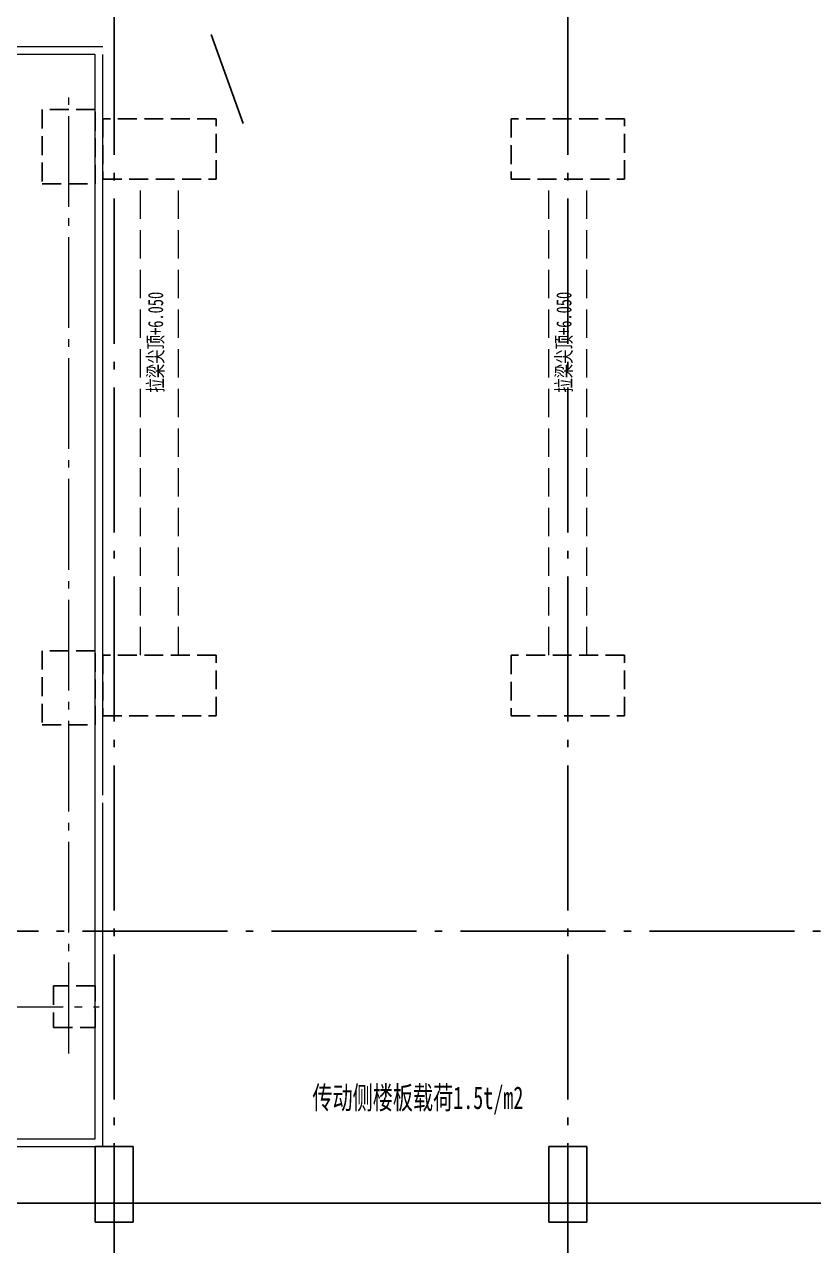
# Model space of a CAD drawing. Header units: metres. Extents: x 497148 to 498044, y 2998751 to 2999627.
# Drawn here: x 497608.75 to 497619.18, y 2999594.54 to 2999610.7 of the extents above; entities that cross this region are included whole.
import ezdxf

# ---------------------------------------------------------------- set-up
doc = ezdxf.new("R2010")
doc.units = ezdxf.units.M
for name, pattern in [('ACAD_ISO04W100', [30.5, 24, -3, 0.5, -3]), ('CENTER', [2, 1.25, -0.25, 0.25, -0.25]), ('DASH', [0.35, 0.25, -0.1])]:
    doc.linetypes.add(name, pattern=pattern)
for name, color, linetype, lineweight in [('05', 4, 'CENTER', 25), ('厂房', 7, 'Continuous', 18), ('纸机', 7, 'Continuous', 0)]:
    doc.layers.add(name, color=color, linetype=linetype, lineweight=lineweight)
doc.layers.add('COLUMN', color=9, linetype='Continuous')
doc.layers.add('DOTE', color=1, linetype='CENTER')
doc.styles.add('HZTXT', font='SimSun.ttf', dxfattribs={"width": 0.7})

# ---------------------------------------------------------------- blocks, each defined once
blk = doc.blocks.new('A$Ce080179e')
blk.add_line((48.686, 15.5), (110.686, 15.5))
at = {"layer": '05'}
blk.add_line((88.141, 29.788), (87.406, 31.848), dxfattribs=at)
at = {"layer": 'COLUMN', "color": 5, "linetype": 'DASH'}
for p, q in [((86.186, 29.97), (85.486, 29.97)), ((85.486, 29.97), (85.486, 28.99)), ((86.186, 28.99), (86.186, 29.97)), ((85.486, 28.99), (86.186, 28.99)), ((86.186, 22.81), (85.486, 22.81)), ((85.486, 22.81), (85.486, 21.83)), ((86.186, 21.83), (86.186, 22.81)), ((85.486, 21.83), (86.186, 21.83))]:
    blk.add_line(p, q, dxfattribs=at)
at = {"layer": 'COLUMN', "linetype": 'DASH'}
for p, q in [((87.786, 29.85), (86.286, 29.85)), ((86.286, 29.85), (86.286, 29.05)), ((87.786, 29.05), (87.786, 29.85)), ((93.186, 29.85), (91.686, 29.85)), ((91.686, 29.85), (91.686, 29.05)), ((93.186, 29.05), (93.186, 29.85)), ((86.286, 29.05), (87.786, 29.05)), ((91.686, 29.05), (93.186, 29.05)), ((87.786, 22.75), (86.286, 22.75)), ((86.286, 22.75), (86.286, 21.95)), ((87.786, 21.95), (87.786, 22.75)), ((93.186, 22.75), (91.686, 22.75)), ((91.686, 22.75), (91.686, 21.95)), ((93.186, 21.95), (93.186, 22.75)), ((86.286, 21.95), (87.786, 21.95)), ((91.686, 21.95), (93.186, 21.95))]:
    blk.add_line(p, q, dxfattribs=at)
at = {"layer": 'COLUMN'}
for p, q in [((86.686, 16.25), (86.186, 16.25)), ((86.186, 16.25), (86.186, 15.25)), ((86.686, 15.25), (86.686, 16.25)), ((92.686, 16.25), (92.186, 16.25)), ((92.186, 16.25), (92.186, 15.25)), ((92.686, 15.25), (92.686, 16.25)), ((86.186, 15.25), (86.686, 15.25)), ((92.186, 15.25), (92.686, 15.25))]:
    blk.add_line(p, q, dxfattribs=at)
at = {"layer": 'COLUMN', "color": 5, "linetype": 'DASH'}
blk.add_lwpolyline([(86.186, 18.375), (85.636, 18.375), (85.636, 17.825), (86.186, 17.825)], close=True, dxfattribs=at)
at = {"layer": 'DOTE', "color": 251, "linetype": 'ACAD_ISO04W100', "ltscale": 0.08}
for p, q in [((86.436, 43.793), (86.436, 4.962)), ((92.436, 43.793), (92.436, 4.962)), ((110.436, 19.1), (47.828, 19.1)), ((110.686, 15.5), (47.828, 15.5))]:
    blk.add_line(p, q, dxfattribs=at)
at = {"layer": '厂房', "color": 3, "linetype": 'DASH', "ltscale": 1.5}
for p, q in [((86.786, 22.75), (86.786, 29.05)), ((87.286, 22.75), (87.286, 29.05)), ((92.186, 22.75), (92.186, 29.05)), ((92.686, 22.75), (92.686, 29.05))]:
    blk.add_line(p, q, dxfattribs=at)
at = {"layer": '纸机', "linetype": 'ACAD_ISO04W100', "ltscale": 0.05}
for p, q in [((85.836, 17.483), (85.836, 30.198)), ((71.764, 18.1), (86.238, 18.1))]:
    blk.add_line(p, q, dxfattribs=at)
at = {"layer": '纸机', "color": 2, "ltscale": 0.05}
for points in [[(86.286, 30.8), (71.736, 30.8), (71.736, 16.25), (86.286, 16.25), (86.286, 20.8)], [(86.286, 20.9), (86.286, 30.7)]]:
    blk.add_lwpolyline(points, dxfattribs=at)
blk.add_lwpolyline([(71.836, 16.35), (86.186, 16.35), (86.186, 30.7), (71.836, 30.7)], close=True, dxfattribs=at)
at = {"layer": '05', "style": 'HZTXT', "width": 0.65}
blk.add_text('传动侧楼板载荷1.5t/m2', height=0.3, dxfattribs=at).set_placement((89.058, 16.746))
at = {"layer": '厂房', "style": 'HZTXT', "width": 0.7}
for p in [(87.084, 26.225), (92.484, 26.225)]:
    blk.add_text('拉梁尖顶+6.050', height=0.2, rotation=90, dxfattribs=at).set_placement(p)

msp = doc.modelspace()

# ---------------------------------------------------------------- block references
msp.add_blockref('A$Ce080179e', (497523.498, 2999579.599))

doc.saveas('drawing.dxf')
